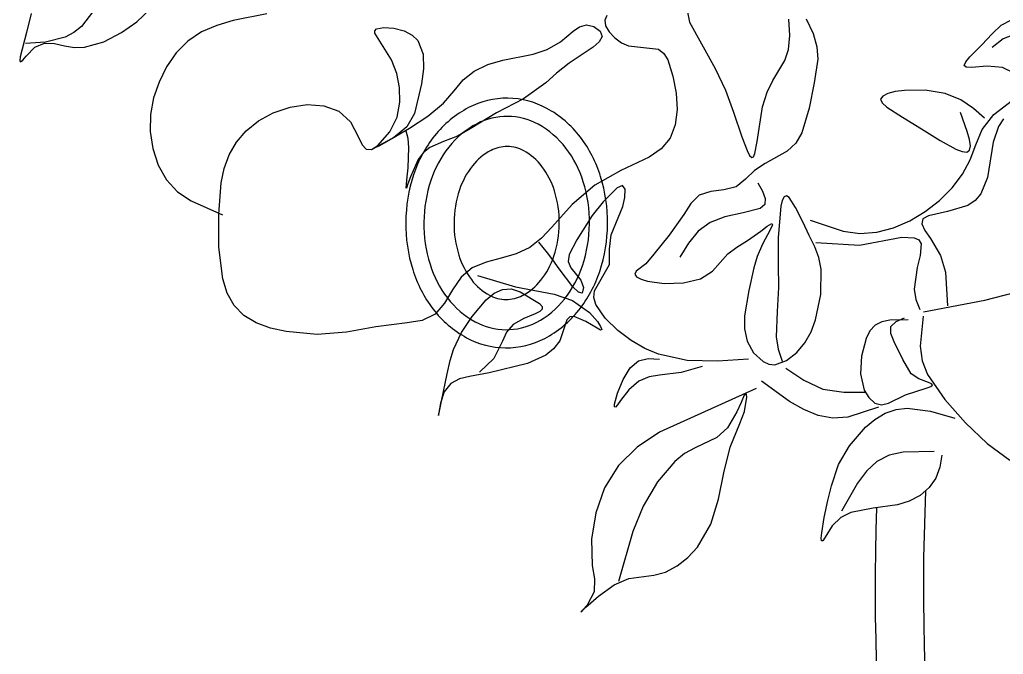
# Model space of a CAD drawing. Header units: millimetres. Extents: x 12377 to 30673, y 89761 to 101952.
# Drawn here: x 26810 to 27005.2, y 96452.6 to 96578.6 of the extents above; entities that cross this region are included whole.
import ezdxf

# ---------------------------------------------------------------- set-up
doc = ezdxf.new("R2010")
doc.units = ezdxf.units.MM

# ---------------------------------------------------------------- blocks, each defined once
blk = doc.blocks.new('A$C2176212A')
for p, q in [((33.27, 358.77), (35.93, 361.3)), ((12.29, 360.45), (11.39, 356.67)), ((24.68, 360.95), (22.3, 357.84)), ((126.51, 360.05), (126.09, 359.12)), ((126.09, 359.12), (126.25, 358.02)), ((22.3, 357.84), (20.78, 356.65)), ((30.23, 356.64), (33.27, 358.77)), ((80.44, 357.02), (80.77, 357.37)), ((80.77, 357.37), (82.22, 357.68)), ((82.22, 357.68), (84.24, 357.53)), ((84.24, 357.53), (86.29, 357)), ((119.79, 356.94), (121.07, 357.78)), ((121.07, 357.78), (122.43, 358.16)), ((122.43, 358.16), (123.9, 357.84)), ((123.9, 357.84), (125.16, 356.93)), ((126.25, 358.02), (126.96, 356.79)), ((11.39, 356.67), (10.14, 351.86)), ((19.04, 355.75), (15.16, 354.72)), ((20.78, 356.65), (19.04, 355.75)), ((26.71, 354.81), (30.23, 356.64)), ((80.47, 356.54), (80.44, 357.02)), ((83.8, 351.27), (80.47, 356.54)), ((86.29, 357), (87.87, 356.16)), ((87.87, 356.16), (88.97, 355.06)), ((117.3, 354.79), (119.79, 356.94)), ((125.55, 355.86), (125, 354.8)), ((125.16, 356.93), (125.55, 355.86)), ((126.96, 356.79), (128.06, 355.61)), ((128.06, 355.61), (129.39, 354.63)), ((15.16, 354.72), (11.19, 354.5)), ((11.29, 352), (13.05, 353.78)), ((13.05, 353.78), (14.97, 354.57)), ((14.97, 354.57), (16.91, 354.47)), ((16.91, 354.47), (18.89, 354)), ((18.89, 354), (20.88, 353.67)), ((20.88, 353.67), (22.86, 353.74)), ((22.86, 353.74), (26.71, 354.81)), ((88.97, 355.06), (90.05, 352.4)), ((111.85, 352.4), (114.67, 353.27)), ((114.67, 353.27), (117.3, 354.79)), ((123.79, 353.74), (122.2, 352.69)), ((125, 354.8), (123.79, 353.74)), ((129.39, 354.63), (130.81, 354.01)), ((130.81, 354.01), (136.75, 353.33)), ((136.75, 353.33), (137.82, 352.49)), ((10.14, 351.86), (10.02, 351.06)), ((10.61, 351.21), (11.29, 352)), ((84.8, 348.54), (83.8, 351.27)), ((90.05, 352.4), (90.15, 349.48)), ((105.87, 351.21), (111.85, 352.4)), ((122.2, 352.69), (119, 350.61)), ((137.82, 352.49), (138.59, 351.22)), ((10.02, 351.06), (10.16, 350.82)), ((10.16, 350.82), (10.61, 351.21)), ((90.15, 349.48), (89.7, 346.47)), ((100.16, 349), (102.87, 350.29)), ((102.87, 350.29), (105.87, 351.21)), ((119, 350.61), (116.5, 348.6)), ((138.59, 351.22), (139.6, 348)), ((85.37, 345.73), (84.8, 348.54)), ((97.98, 347.27), (100.16, 349)), ((116.5, 348.6), (114.41, 346.71)), ((139.6, 348), (140.22, 344.65)), ((85.46, 342.84), (85.37, 345.73)), ((89.7, 346.47), (88.32, 340.6)), ((96.23, 345.1), (97.98, 347.27)), ((114.41, 346.71), (109.98, 343.48)), ((94.1, 342.65), (96.23, 345.1)), ((109.98, 343.48), (104.62, 340.72)), ((140.22, 344.65), (140.41, 341.39)), ((181.21, 344.06), (180.81, 343.43)), ((180.81, 343.43), (181.12, 342.69)), ((182.22, 344.57), (181.21, 344.06)), ((183.69, 344.95), (182.22, 344.57)), ((185.51, 345.19), (183.69, 344.95)), ((189.65, 345.22), (185.51, 345.19)), ((193.58, 344.58), (189.65, 345.22)), ((196.7, 343.31), (193.58, 344.58)), ((60.33, 340.75), (63.64, 341.87)), ((63.64, 341.87), (67.06, 342.38)), ((67.06, 342.38), (70.36, 342.15)), ((70.36, 342.15), (73.3, 341.06)), ((84.89, 339.9), (85.46, 342.84)), ((91, 340.1), (94.1, 342.65)), ((181.12, 342.69), (182.05, 341.85)), ((182.05, 341.85), (185.15, 339.86)), ((199.22, 341.59), (196.7, 343.31)), ((201.44, 339.66), (199.22, 341.59)), ((203.29, 340.42), (206.97, 343.25)), ((57.37, 339.14), (60.33, 340.75)), ((73.3, 341.06), (75.66, 338.97)), ((83.44, 336.95), (84.89, 339.9)), ((88.32, 340.6), (86.82, 337.98)), ((87.35, 337.69), (91, 340.1)), ((104.62, 340.72), (99.39, 337.57)), ((140.41, 341.39), (140.05, 338.36)), ((185.15, 339.86), (188.94, 337.53)), ((197.98, 337.03), (196.65, 340.77)), ((200.97, 337.4), (203.29, 340.42)), ((205.17, 339.54), (204.2, 338.02)), ((54.92, 337.17), (57.37, 339.14)), ((75.66, 338.97), (77.26, 335.88)), ((83.87, 335.65), (87.35, 337.69)), ((86.82, 337.98), (84.15, 335.75)), ((140.05, 338.36), (139.05, 335.7)), ((204.2, 338.02), (203.13, 334.93)), ((53, 334.89), (54.92, 337.17)), ((77.26, 335.88), (77.94, 334.41)), ((81.08, 334.24), (83.44, 336.95)), ((81.25, 334.23), (83.87, 335.65)), ((84.15, 335.75), (81.38, 334.2)), ((87.07, 335.64), (86.71, 337.09)), ((87.24, 333.87), (87.07, 335.64)), ((96.85, 336.07), (94.08, 335.06)), ((99.39, 337.57), (96.85, 336.07)), ((139.05, 335.7), (137.3, 333.56)), ((188.94, 337.53), (192.62, 335.22)), ((198.42, 335.43), (197.98, 337.03)), ((199.67, 334.38), (200.97, 337.4)), ((51.58, 332.37), (53, 334.89)), ((77.94, 334.41), (78.75, 333.5)), ((79.82, 333.47), (81.08, 334.24)), ((80.21, 333.67), (80.49, 333.83)), ((80.49, 333.79), (80.21, 333.67)), ((80.49, 333.83), (81.25, 334.23)), ((81.38, 334.2), (80.49, 333.79)), ((87.08, 329.84), (87.24, 333.87)), ((91.37, 333.85), (90.15, 332.87)), ((94.08, 335.06), (91.37, 333.85)), ((192.62, 335.22), (195.75, 333.5)), ((198.61, 334.15), (198.42, 335.43)), ((198.45, 333.3), (198.61, 334.15)), ((198.59, 331.41), (199.67, 334.38)), ((203.13, 334.93), (201.99, 327.89)), ((50.61, 329.67), (51.58, 332.37)), ((78.75, 333.5), (79.82, 333.47)), ((90.15, 332.87), (89.09, 331.47)), ((134.87, 331.94), (129.27, 329.32)), ((137.3, 333.56), (134.87, 331.94)), ((195.75, 333.5), (196.97, 333.04)), ((196.97, 333.04), (197.89, 332.95)), ((197.89, 332.95), (198.45, 333.3)), ((86.9, 328.01), (87.08, 329.84)), ((89.09, 331.47), (87.53, 328.05)), ((197.06, 328.53), (198.59, 331.41)), ((50.01, 326.81), (50.61, 329.67)), ((86.74, 326.58), (86.9, 328.01)), ((87.53, 328.05), (87.04, 326.62)), ((129.27, 329.32), (124.11, 326.35)), ((195, 325.82), (197.06, 328.53)), ((201.99, 327.89), (200.68, 324.65)), ((49.53, 320.64), (50.01, 326.81)), ((86.67, 325.76), (86.74, 326.58)), ((87.04, 326.62), (86.75, 325.77)), ((124.11, 326.35), (119.64, 322.51)), ((86.75, 325.77), (86.67, 325.76)), ((192.5, 323.33), (195, 325.82)), ((200.68, 324.65), (199.58, 323.34)), ((119.64, 322.51), (115.56, 318.07)), ((189.67, 321.13), (192.5, 323.33)), ((198.08, 322.32), (194.06, 321.15)), ((199.58, 323.34), (198.08, 322.32)), ((49.51, 314.09), (49.53, 320.64)), ((186.6, 319.29), (189.67, 321.13)), ((190.31, 320.31), (189.2, 319.67)), ((194.06, 321.15), (190.31, 320.31)), ((115.56, 318.07), (113.5, 315.85)), ((166.82, 319.4), (173.38, 317.25)), ((183.38, 317.89), (186.6, 319.29)), ((189.2, 319.67), (188.95, 318.71)), ((188.95, 318.71), (189.58, 317.37)), ((173.38, 317.25), (176.7, 316.8)), ((176.7, 316.8), (180.05, 317.03)), ((180.05, 317.03), (183.38, 317.89)), ((189.58, 317.37), (190.68, 315.79)), ((113.5, 315.85), (111.2, 313.99)), ((167.92, 314.97), (176.62, 314.45)), ((176.62, 314.45), (185.04, 316.05)), ((185.04, 316.05), (187.46, 315.93)), ((187.46, 315.93), (188.38, 315.51)), ((188.38, 315.51), (188.83, 314.73)), ((188.83, 314.73), (188.64, 312.43)), ((190.68, 315.79), (192.66, 312.44)), ((50.3, 307.77), (49.51, 314.09)), ((108.48, 312.73), (105.51, 311.89)), ((111.2, 313.99), (108.48, 312.73)), ((188.64, 312.43), (188.08, 310.04)), ((192.66, 312.44), (193.68, 309.1)), ((102.53, 311.08), (99.8, 309.95)), ((105.51, 311.89), (102.53, 311.08)), ((99.8, 309.95), (97.58, 308.13)), ((100.83, 308.43), (108.37, 306.22)), ((188.08, 310.04), (187.48, 305.74)), ((193.68, 309.1), (194.07, 302.45)), ((51.2, 304.95), (50.3, 307.77)), ((97.58, 308.13), (95.88, 305.61)), ((52.57, 302.5), (51.2, 304.95)), ((95.88, 305.61), (94.3, 302.94)), ((102.56, 303.64), (104.14, 304.92)), ((104.14, 304.92), (105.81, 305.7)), ((105.81, 305.7), (107.52, 305.81)), ((107.52, 305.81), (109.3, 305.24)), ((108.37, 306.22), (116.03, 304.76)), ((109.3, 305.24), (113.11, 302.92)), ((116.03, 304.76), (119.7, 303.5)), ((187.48, 305.74), (187.76, 303.72)), ((201.47, 303.54), (207.39, 305.05)), ((54.48, 300.51), (52.57, 302.5)), ((94.3, 302.94), (92.42, 300.75)), ((99.77, 300.33), (102.56, 303.64)), ((113.11, 302.92), (113.67, 302.31)), ((119.7, 303.5), (123.07, 301.11)), ((187.76, 303.72), (188.55, 301.71)), ((189.33, 301.24), (201.47, 303.54)), ((56.93, 299.03), (54.48, 300.51)), ((92.42, 300.75), (89.88, 299.54)), ((112.3, 300.86), (110.01, 299.94)), ((113.18, 301.29), (112.3, 300.86)), ((113.68, 301.77), (113.18, 301.29)), ((113.67, 302.31), (113.68, 301.77)), ((123.07, 301.11), (124.61, 299.32)), ((59.78, 297.99), (56.93, 299.03)), ((86.87, 299.03), (80.68, 298.26)), ((89.88, 299.54), (86.87, 299.03)), ((97.65, 297.12), (99.77, 300.33)), ((107.92, 298.75), (106.61, 297.19)), ((110.01, 299.94), (107.92, 298.75)), ((118.56, 299.68), (117.14, 295.52)), ((119.12, 300.27), (118.56, 299.68)), ((119.99, 300.35), (119.12, 300.27)), ((122.32, 299.34), (119.99, 300.35)), ((124.54, 297.99), (122.32, 299.34)), ((124.61, 299.32), (125.24, 298.36)), ((179.69, 298.59), (178.66, 297.45)), ((181.04, 299.28), (179.69, 298.59)), ((182.65, 299.61), (181.04, 299.28)), ((186.29, 299.67), (182.65, 299.61)), ((182.84, 298.31), (183.86, 299.31)), ((183.86, 299.31), (185.56, 300.04)), ((189.24, 300.41), (188.66, 294.4)), ((62.85, 297.32), (59.78, 297.99)), ((69.01, 296.78), (62.85, 297.32)), ((74.86, 297.2), (69.01, 296.78)), ((80.68, 298.26), (74.86, 297.2)), ((96.1, 293.74), (97.65, 297.12)), ((106.61, 297.19), (105.78, 295.41)), ((125.25, 297.63), (124.54, 297.99)), ((125.24, 298.36), (125.51, 297.71)), ((125.51, 297.71), (125.25, 297.63)), ((178.66, 297.45), (177.91, 295.95)), ((182.82, 296.92), (182.84, 298.31)), ((183.48, 295.26), (182.82, 296.92)), ((105.78, 295.41), (104.09, 291.98)), ((117.14, 295.52), (115.91, 293.9)), ((177.91, 295.95), (177.04, 292.43)), ((185.21, 291.78), (183.48, 295.26)), ((95.43, 291.59), (96.1, 293.74)), ((115.91, 293.9), (114.36, 292.65)), ((188.66, 294.4), (189.04, 291.55)), ((94.79, 288.97), (95.43, 291.59)), ((104.09, 291.98), (101.2, 289.27)), ((110.74, 290.97), (103.17, 289.15)), ((114.36, 292.65), (110.74, 290.97)), ((177.04, 292.43), (176.8, 288.92)), ((186.84, 288.94), (185.21, 291.78)), ((189.04, 291.55), (190.08, 288.84)), ((93.68, 283.52), (94.79, 288.97)), ((103.17, 289.15), (99.23, 288.44)), ((161.98, 290.09), (165.55, 287.66)), ((176.8, 288.92), (177.54, 285.69)), ((188.41, 287.93), (186.84, 288.94)), ((190.08, 288.84), (193.51, 283.82)), ((95.52, 287.01), (94.23, 285.35)), ((97.26, 287.94), (95.52, 287.01)), ((99.23, 288.44), (97.26, 287.94)), ((165.55, 287.66), (169.35, 285.93)), ((190.28, 287.22), (188.41, 287.93)), ((190.91, 286.94), (190.28, 287.22)), ((191.08, 286.68), (190.91, 286.94)), ((94.23, 285.35), (93.47, 283.13)), ((156.09, 286.04), (136.96, 277.37)), ((154.16, 285.16), (153.75, 284.68)), ((154.27, 284.29), (154.16, 285.16)), ((169.35, 285.93), (173.48, 285.3)), ((173.48, 285.3), (177.82, 285.3)), ((177.54, 285.69), (178.44, 284.23)), ((185.76, 284.79), (190.03, 286.18)), ((190.03, 286.18), (190.75, 286.44)), ((190.75, 286.44), (191.08, 286.68)), ((93.47, 283.13), (93.14, 281.25)), ((93.31, 281.55), (93.68, 283.52)), ((153.11, 283.27), (152.3, 281.42)), ((153.75, 284.68), (153.11, 283.27)), ((153.82, 281.49), (154.27, 284.29)), ((178.44, 284.23), (179.65, 283.1)), ((179.65, 283.1), (180.95, 282.76)), ((180.95, 282.76), (182.35, 283.11)), ((182.35, 283.11), (185.76, 284.79)), ((193.51, 283.82), (197.65, 279.22)), ((93.14, 281.25), (93.09, 280.75)), ((93.11, 280.66), (93.31, 281.55)), ((152.3, 281.42), (150.41, 278.22)), ((152.88, 279.07), (153.82, 281.49)), ((93.09, 280.75), (93.11, 280.66)), ((150.93, 274.4), (152.88, 279.07)), ((197.65, 279.22), (201.96, 275.14)), ((136.96, 277.37), (132.54, 274.42)), ((150.41, 278.22), (148.33, 276.29)), ((148.33, 276.29), (144, 274.26)), ((201.96, 275.14), (206.42, 271.81)), ((132.54, 274.42), (128.81, 270.76)), ((144, 274.26), (141.92, 273.12)), ((149.73, 269.32), (150.93, 274.4)), ((185.27, 273.41), (182.49, 272.8)), ((191.45, 273.51), (185.27, 273.41)), ((139.97, 271.57), (136.51, 267.5)), ((141.92, 273.12), (139.97, 271.57)), ((180.06, 271.55), (177.99, 269.66)), ((182.49, 272.8), (180.06, 271.55)), ((128.81, 270.76), (126.06, 266.34)), ((148.67, 264.1), (149.73, 269.32)), ((177.99, 269.66), (176.19, 267.28)), ((136.51, 267.5), (133.71, 262.68)), ((126.06, 266.34), (124.31, 261.34)), ((176.19, 267.28), (173.03, 261.72)), ((147.09, 259.09), (148.67, 264.1)), ((133.71, 262.68), (131.62, 257.69)), ((124.31, 261.34), (123.46, 256.12)), ((131.62, 257.69), (128.83, 247.72)), ((144.45, 254.53), (147.09, 259.09)), ((123.46, 256.12), (123.58, 250.89)), ((142.59, 252.52), (144.45, 254.53)), ((140.45, 250.82), (142.59, 252.52)), ((123.58, 250.89), (124.04, 248.3)), ((138.16, 249.6), (140.45, 250.82)), ((124.04, 248.3), (124, 245.68)), ((127.97, 247.07), (130.88, 248.33)), ((130.88, 248.33), (135.83, 248.98)), ((135.83, 248.98), (138.16, 249.6)), ((124.84, 244.82), (127.97, 247.07)), ((122.33, 242.62), (124.84, 244.82)), ((124, 245.68), (122.56, 243.07)), ((121.73, 242.11), (121.35, 241.71)), ((121.59, 241.93), (122.33, 242.62)), ((122.56, 243.07), (121.73, 242.11)), ((121.35, 241.71), (121.59, 241.93))]:
    blk.add_line(p, q)
at = {"extrusion": (0, 0, -1)}
for p, q in [((142.42, 361.06), (142.9, 358.71)), ((52.37, 359.06), (49.14, 358.09)), ((59.02, 360.38), (52.37, 359.06)), ((162.81, 356.1), (162.6, 359.29)), ((166.01, 359.39), (167.44, 356.5)), ((204.7, 358.11), (206.78, 359.16)), ((49.14, 358.09), (46.1, 356.77)), ((142.9, 358.71), (147.95, 349.51)), ((202.92, 356.41), (204.7, 358.11)), ((46.1, 356.77), (43.38, 354.96)), ((162.56, 353.31), (162.81, 356.1)), ((167.44, 356.5), (168.17, 353.82)), ((200.89, 354.22), (202.92, 356.41)), ((205.14, 355.38), (202.91, 353.66)), ((207.39, 356.25), (205.14, 355.38)), ((43.38, 354.96), (41.07, 352.61)), ((161.78, 351.1), (162.56, 353.31)), ((168.17, 353.82), (168.32, 351.36)), ((198.53, 351.85), (200.89, 354.22)), ((41.07, 352.61), (39.16, 349.84)), ((168.32, 351.36), (167.6, 346.65)), ((197.68, 350.84), (198.53, 351.85)), ((39.16, 349.84), (37.66, 346.83)), ((147.95, 349.51), (150.06, 345.2)), ((159.44, 347.17), (161.78, 351.1)), ((197.35, 350.12), (197.68, 350.84)), ((197.75, 349.77), (197.35, 350.12)), ((198.8, 349.73), (197.75, 349.77)), ((201.92, 349.98), (198.8, 349.73)), ((204.96, 349.7), (201.92, 349.98)), ((207.32, 348.61), (204.96, 349.7)), ((37.66, 346.83), (36.59, 343.68)), ((158.27, 344.84), (159.44, 347.17)), ((167.6, 346.65), (166.6, 341.65)), ((36.59, 343.68), (35.98, 340.41)), ((150.06, 345.2), (151.64, 340.89)), ((157.36, 341.89), (158.27, 344.84)), ((156.33, 335.07), (157.36, 341.89)), ((166.6, 341.65), (165.2, 336.75)), ((35.98, 340.41), (35.91, 337.03)), ((151.64, 340.89), (153.25, 335.94)), ((35.91, 337.03), (36.41, 333.63)), ((153.25, 335.94), (154.31, 333.25)), ((165.2, 336.75), (164, 334.72)), ((155.88, 332.65), (156.33, 335.07)), ((164, 334.72), (162.28, 333.13)), ((36.41, 333.63), (37.48, 330.37)), ((154.31, 333.25), (154.82, 332.29)), ((154.82, 332.29), (155.25, 331.85)), ((155.25, 331.85), (155.6, 332)), ((155.6, 332), (155.88, 332.65)), ((162.28, 333.13), (157.92, 330.7)), ((37.48, 330.37), (39.12, 327.46)), ((157.92, 330.7), (155.8, 329.32)), ((155.8, 329.32), (154.03, 327.54)), ((39.12, 327.46), (41.32, 325.07)), ((129.61, 326.29), (128.53, 325.82)), ((130.12, 325.59), (129.61, 326.29)), ((152.14, 326.05), (149.72, 325.43)), ((154.03, 327.54), (152.14, 326.05)), ((156.45, 326.86), (157.36, 325.21)), ((41.32, 325.07), (44.02, 323.24)), ((128.53, 325.82), (125.74, 323.07)), ((129.68, 322.16), (130.06, 323.94)), ((130.06, 323.94), (130.12, 325.59)), ((144.83, 324.38), (143.13, 322.74)), ((147.14, 325.1), (144.83, 324.38)), ((149.72, 325.43), (147.14, 325.1)), ((157.36, 325.21), (157.93, 323.73)), ((161.65, 324.08), (161.28, 323.36)), ((162.11, 324.27), (161.65, 324.08)), ((162.66, 323.9), (162.11, 324.27)), ((44.02, 323.24), (50.24, 320.51)), ((125.74, 323.07), (123.6, 320.35)), ((127.38, 316.5), (129.68, 322.16)), ((143.13, 322.74), (141.78, 320.56)), ((157.82, 322.55), (156.88, 321.76)), ((157.93, 323.73), (157.82, 322.55)), ((161, 322.24), (160.49, 315.97)), ((161.28, 323.36), (161, 322.24)), ((163.95, 321.92), (162.66, 323.9)), ((123.6, 320.35), (120.53, 315.51)), ((141.78, 320.56), (138.83, 316.48)), ((149.92, 320.09), (146.98, 318.94)), ((153.51, 320.86), (149.92, 320.09)), ((156.88, 321.76), (153.51, 320.86)), ((165.34, 319.1), (163.95, 321.92)), ((146.98, 318.94), (144.61, 317.22)), ((157.04, 317.26), (158.32, 318.22)), ((158.32, 318.22), (159.2, 318.76)), ((159.38, 318.52), (158.88, 317.49)), ((159.2, 318.76), (159.38, 318.52)), ((166.65, 316.39), (165.34, 319.1)), ((127, 313.7), (127.38, 316.5)), ((138.83, 316.48), (135.79, 312.66)), ((144.61, 317.22), (142.68, 314.85)), ((154.42, 315.4), (157.04, 317.26)), ((158.88, 317.49), (157.35, 314.69)), ((167.74, 314.13), (166.65, 316.39)), ((114.73, 312.97), (112.99, 315.06)), ((120.53, 315.51), (119, 312.63)), ((142.68, 314.85), (140.98, 312.12)), ((152.26, 314.05), (154.42, 315.4)), ((157.35, 314.69), (156.3, 312.21)), ((160.49, 315.97), (160.51, 310.59)), ((115.8, 311.57), (114.73, 312.97)), ((119, 312.63), (118.84, 311.24)), ((126.99, 310.66), (127, 313.7)), ((135.79, 312.66), (134.21, 310.76)), ((147.48, 309.29), (150.5, 312.78)), ((150.5, 312.78), (152.26, 314.05)), ((168.54, 312), (167.74, 314.13)), ((117.06, 309.8), (115.8, 311.57)), ((118.84, 311.24), (119.38, 309.98)), ((124.02, 305.4), (126.99, 310.66)), ((134.21, 310.76), (132.29, 309.33)), ((156.3, 312.21), (155.64, 309.97)), ((160.51, 310.59), (160.57, 306.06)), ((168.99, 309.71), (168.54, 312)), ((119.74, 306.22), (117.06, 309.8)), ((119.38, 309.98), (121.35, 307.52)), ((132.29, 309.33), (132.04, 308.73)), ((132.04, 308.73), (132.4, 308.18)), ((145.1, 307.77), (147.48, 309.29)), ((155.64, 309.97), (154.65, 305.48)), ((168.94, 304.7), (168.99, 309.71)), ((121.35, 307.52), (121.84, 306.04)), ((132.4, 308.18), (133.27, 307.71)), ((133.27, 307.71), (134.54, 307.33)), ((134.54, 307.33), (137.89, 306.89)), ((137.89, 306.89), (141.68, 307)), ((141.68, 307), (145.1, 307.77)), ((120.86, 305.12), (119.74, 306.22)), ((121.61, 304.96), (120.86, 305.12)), ((121.84, 306.04), (121.61, 304.96)), ((123.94, 304.07), (124.02, 305.4)), ((154.65, 305.48), (153.79, 300.45)), ((160.57, 306.06), (160.25, 301.32)), ((167.9, 299.63), (168.94, 304.7)), ((124.33, 302.7), (123.94, 304.07)), ((126.15, 300), (124.33, 302.7)), ((160.25, 301.32), (160.1, 296.29)), ((128.69, 297.55), (126.15, 300)), ((153.79, 300.45), (153.79, 297.9)), ((167.01, 297.27), (167.9, 299.63)), ((131.34, 295.55), (128.69, 297.55)), ((153.79, 297.9), (154.34, 295.44)), ((165.8, 295.1), (167.01, 297.27)), ((134.01, 293.99), (131.34, 295.55)), ((154.34, 295.44), (155.6, 293.14)), ((160.1, 296.29), (160.47, 293.83)), ((164.2, 293.18), (165.8, 295.1)), ((136.74, 292.84), (134.01, 293.99)), ((142.43, 291.61), (136.74, 292.84)), ((155.6, 293.14), (157.53, 291.36)), ((160.47, 293.83), (161.24, 291.48)), ((162.16, 291.59), (164.2, 293.18)), ((131.13, 290.13), (132.75, 291.52)), ((132.75, 291.52), (134.71, 291.99)), ((134.71, 291.99), (136.93, 291.85)), ((148.43, 291.45), (142.43, 291.61)), ((154.61, 291.85), (148.43, 291.45)), ((157.53, 291.36), (158.65, 290.87)), ((158.65, 290.87), (159.83, 290.75)), ((159.83, 290.75), (162.16, 291.59)), ((129.74, 287.85), (131.13, 290.13)), ((141.22, 289.2), (136.97, 288.68)), ((145.4, 290.38), (141.22, 289.2)), ((128.62, 285.12), (129.74, 287.85)), ((132.81, 287.48), (130.88, 285.76)), ((134.86, 288.34), (132.81, 287.48)), ((136.97, 288.68), (134.86, 288.34)), ((162.74, 283.48), (157.19, 287.51)), ((128.02, 282.94), (128.62, 285.12)), ((130.88, 285.76), (129.23, 283.62)), ((127.99, 282.37), (128.02, 282.94)), ((129.23, 283.62), (128.62, 282.78)), ((165.54, 281.86), (162.74, 283.48)), ((128.19, 282.32), (127.99, 282.37)), ((128.62, 282.78), (128.19, 282.32)), ((168.4, 280.7), (165.54, 281.86)), ((180.4, 282.36), (174.29, 280.37)), ((179.68, 279.91), (181.72, 281.12)), ((181.72, 281.12), (183.86, 281.86)), ((183.86, 281.86), (186.09, 282.11)), ((186.09, 282.11), (190.73, 281.53)), ((190.73, 281.53), (195.5, 280.14)), ((171.31, 280.16), (168.4, 280.7)), ((174.29, 280.37), (171.31, 280.16)), ((177.8, 278.35), (179.68, 279.91)), ((174.62, 274.66), (177.8, 278.35)), ((172.45, 270.94), (174.62, 274.66)), ((192.92, 272.78), (192.52, 270.44)), ((171.03, 266.69), (172.45, 270.94)), ((192.52, 270.44), (191.77, 268.26)), ((191.77, 268.26), (190.45, 266.37)), ((170.34, 263.8), (171.03, 266.69)), ((190.45, 266.37), (188.63, 264.83)), ((169.62, 260.41), (170.34, 263.8)), ((186.47, 263.66), (184.14, 262.92)), ((188.63, 264.83), (186.47, 263.66)), ((179.35, 262.27), (174.87, 261.45)), ((184.14, 262.92), (179.35, 262.27)), ((169.12, 257.4), (169.62, 260.41)), ((172.9, 260.47), (171.19, 258.77)), ((174.87, 261.45), (172.9, 260.47)), ((171.19, 258.77), (169.8, 256.51)), ((169.02, 256.35), (169.12, 257.4)), ((169.09, 255.78), (169.02, 256.35)), ((169.34, 255.82), (169.09, 255.78)), ((169.8, 256.51), (169.34, 255.82))]:
    blk.add_line(p, q, dxfattribs=at)
for centre, radius, start, end in [((106.7, 327.15), 16.48, 89.4679, 117.5508), ((106.7, 327.15), 16.48, 61.3851, 89.4679), ((108.79, 323.14), 21, 117.5508, 141.6453), ((104.53, 323.18), 21, 37.2905, 61.3851), ((106.7, 327.15), 12.88, 89.4679, 117.5508), ((106.7, 327.15), 12.88, 61.3851, 89.4679), ((108.79, 323.14), 17.41, 117.5508, 141.6453), ((104.53, 323.18), 17.41, 37.2905, 61.3851), ((112.11, 320.51), 25.24, 141.6453, 161.6422), ((101.16, 320.61), 25.24, 17.2936, 37.2905), ((112.11, 320.51), 21.64, 141.6453, 161.6422), ((106.7, 327.15), 6.89, 89.4679, 117.5508), ((106.7, 327.15), 6.89, 61.3851, 89.4679), ((101.16, 320.61), 21.64, 17.2936, 37.2905), ((108.79, 323.14), 11.42, 117.5508, 141.6453), ((104.53, 323.18), 11.42, 37.2905, 61.3851), ((112.11, 320.51), 15.65, 141.6453, 161.6422), ((101.16, 320.61), 15.65, 17.2936, 37.2905), ((117.37, 318.76), 30.77, 161.6422, 179.4679), ((95.87, 318.96), 30.77, 359.4679, 17.2936), ((117.37, 318.76), 27.18, 161.6422, 179.4679), ((95.87, 318.96), 27.18, 359.4679, 17.2936), ((117.37, 318.76), 21.19, 161.6422, 179.4679), ((95.87, 318.96), 21.19, 359.4679, 17.2936), ((117.37, 318.76), 30.77, 179.4679, 197.2936), ((117.37, 318.76), 27.18, 179.4679, 197.2936), ((117.37, 318.76), 21.19, 179.4679, 197.2936), ((95.87, 318.96), 21.19, 341.6422, 359.4679), ((95.87, 318.96), 27.18, 341.6422, 359.4679), ((95.87, 318.96), 30.77, 341.6422, 359.4679), ((112.08, 317.12), 15.65, 197.2936, 217.2905), ((101.13, 317.22), 15.65, 321.6453, 341.6422), ((112.08, 317.12), 21.64, 197.2936, 217.2905), ((101.13, 317.22), 21.64, 321.6453, 341.6422), ((112.08, 317.12), 25.24, 197.2936, 217.2905), ((101.13, 317.22), 25.24, 321.6453, 341.6422), ((108.71, 314.55), 11.42, 217.2905, 241.3851), ((104.45, 314.59), 11.42, 297.5508, 321.6453), ((106.54, 310.58), 6.89, 241.3851, 269.4679), ((106.54, 310.58), 6.89, 269.4679, 297.5508), ((108.71, 314.55), 17.41, 217.2905, 241.3851), ((104.45, 314.59), 17.41, 297.5508, 321.6453), ((108.71, 314.55), 21, 217.2905, 241.3851), ((104.45, 314.59), 21, 297.5508, 321.6453), ((106.54, 310.58), 12.88, 241.3851, 269.4679), ((106.54, 310.58), 12.88, 269.4679, 297.5508), ((106.54, 310.58), 16.48, 241.3851, 269.4679), ((106.54, 310.58), 16.48, 269.4679, 297.5508), ((635.53, 246.51), 446.23, 177.5293, 213.5336), ((635.53, 246.51), 455.82, 178.0079, 212.7388)]:
    blk.add_arc(centre, radius, start, end)

msp = doc.modelspace()

# ---------------------------------------------------------------- block references
msp.add_blockref('A$C2176212A', (26800.02, 96219.36))

doc.saveas('drawing.dxf')
